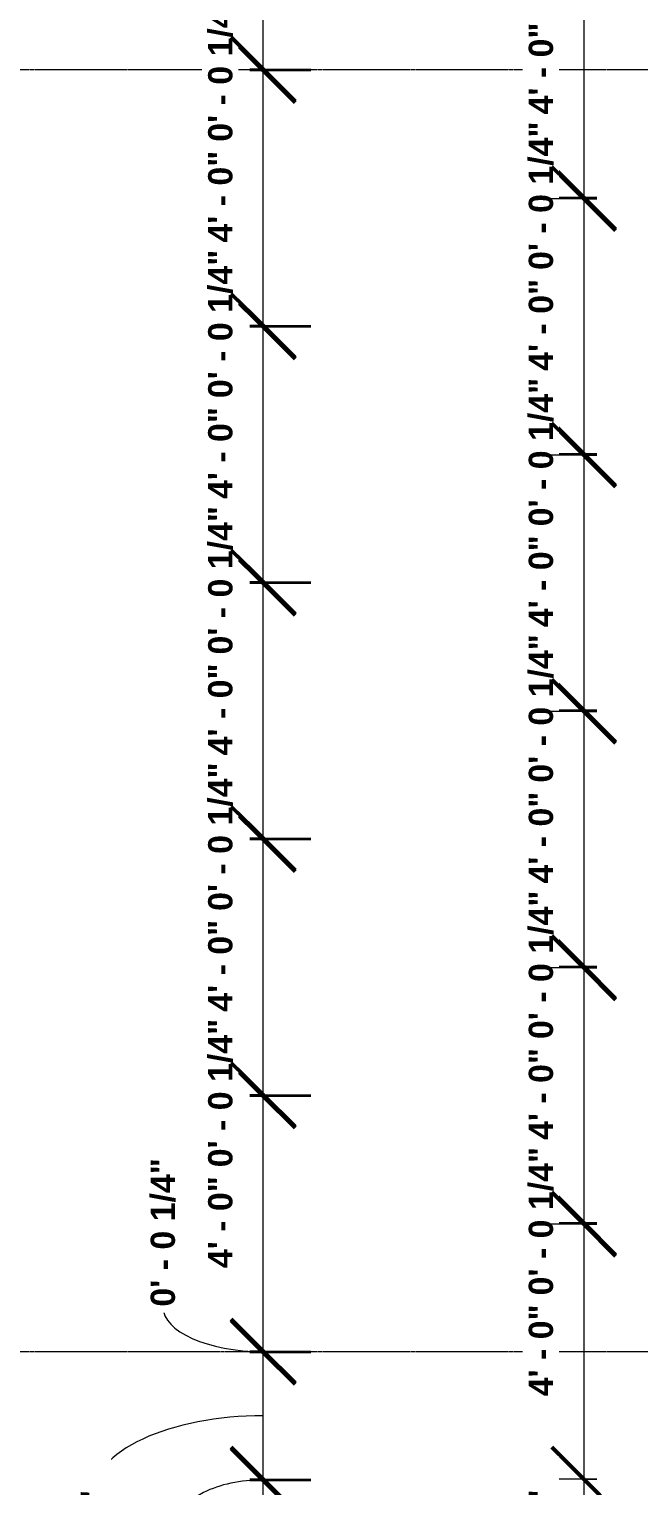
# Model space of a CAD drawing. Header units: inches. Extents: x 21568 to 24810, y -23559 to -20467.
# Drawn here: x 21866.6 to 21981.3, y -22134.1 to -21859.9 of the extents above; entities that cross this region are included whole.
import ezdxf

# ---------------------------------------------------------------- set-up
doc = ezdxf.new("R2010")
doc.units = ezdxf.units.IN
doc.header["$MEASUREMENT"] = 0
doc.linetypes.add('Grid Line 1_2_', pattern=[0.875, 0.5, -0.125, 0.125, -0.125])
for name, color, linetype, lineweight in [('A-ANNO-DIMS', 211, 'Continuous', 9), ('A-ANNO-DIMS-96', 211, 'Continuous', 9), ('S-GRID', 1, 'Continuous', 9)]:
    doc.layers.add(name, color=color, linetype=linetype, lineweight=lineweight)
doc.styles.add('Arial_B_1', font='arialbd.ttf', dxfattribs={"height": 4.566403})
doc.dimstyles.new('OD_Dimension_2', dxfattribs={"dimscale": 12, "dimtxt": 4.5, "dimasz": 1, "dimexe": 0.75, "dimexo": 0.5, "dimgap": 0.375, "dimtad": 1, "dimdec": 4, "dimrnd": 0.0625, "dimzin": 1, "dimdsep": 46, "dimlunit": 4, "dimtxsty": 'Arial_B_1', "dimblk1": 'OBLIQUE', "dimblk2": 'OBLIQUE', "dimsah": 1, "dimcen": 0.09, "dimdle": 0.75, "dimazin": 0, "dimtfac": 1, "dimtdec": 4, "dimtix": 1, "dimtmove": 0, "dimatfit": 3, "dimfxl": 1, "dimtvp": 1, "dimtfill": 1, "dimfrac": 2, "dimtolj": 1, "dimtzin": 0, "dimlwd": 13, "dimlwe": 13, "dimarcsym": 2})
doc.dimstyles.new('OD_Dimension_2_3', dxfattribs={"dimscale": 12, "dimtxt": 4.5, "dimasz": 1, "dimexe": 0.75, "dimexo": 0.5, "dimgap": 0.375, "dimtad": 1, "dimdec": 4, "dimrnd": 0.0625, "dimzin": 1, "dimdsep": 46, "dimlunit": 4, "dimtxsty": 'Arial_B_1', "dimblk1": 'OBLIQUE', "dimblk2": 'OBLIQUE', "dimsah": 1, "dimcen": 0.09, "dimdle": 0.75, "dimazin": 0, "dimtfac": 1, "dimtdec": 4, "dimtix": 1, "dimtmove": 0, "dimatfit": 3, "dimfxl": 1, "dimtvp": 1, "dimtfill": 1, "dimfrac": 2, "dimtolj": 1, "dimtzin": 0, "dimlwd": 13, "dimlwe": 13, "dimarcsym": 2})
doc.dimstyles.new('OD_Dimension_2_4', dxfattribs={"dimscale": 12, "dimtxt": 4.5, "dimasz": 1, "dimexe": 0.75, "dimexo": 0.5, "dimgap": 0.375, "dimtad": 1, "dimdec": 4, "dimrnd": 0.0625, "dimzin": 1, "dimdsep": 46, "dimlunit": 4, "dimtxsty": 'Arial_B_1', "dimblk1": 'OBLIQUE', "dimblk2": 'OBLIQUE', "dimsah": 1, "dimcen": 0.09, "dimdle": 0.75, "dimazin": 0, "dimtfac": 1, "dimtdec": 4, "dimtix": 1, "dimtmove": 1, "dimatfit": 3, "dimfxl": 1, "dimtvp": 1, "dimtfill": 1, "dimfrac": 2, "dimtolj": 1, "dimtzin": 0, "dimlwd": 13, "dimlwe": 13, "dimarcsym": 2})

# ---------------------------------------------------------------- blocks, each defined once
blk = doc.blocks.new('DIMBLOCK192-Enlarged First Floor Plan _West_')
at = {"layer": 'A-ANNO-DIMS-96', "lineweight": 50}
for p, q in [((21970.98, -21843.55), (21964.98, -21837.55)), ((21970.98, -21843.55), (21976.98, -21849.55)), ((21970.98, -21891.55), (21964.98, -21885.55)), ((21970.98, -21891.55), (21976.98, -21897.55))]:
    blk.add_line(p, q, dxfattribs=at)
at = {"layer": 'A-ANNO-DIMS-96', "lineweight": 13}
for p, q in [((21973.46, -21843.55), (21961.98, -21843.55)), ((21970.98, -21843.55), (21970.98, -21891.55)), ((21970.98, -21843.55), (21973.46, -21843.55)), ((21973.46, -21891.55), (21961.98, -21891.55)), ((21970.98, -21891.55), (21973.46, -21891.55))]:
    blk.add_line(p, q, dxfattribs=at)
at = {"layer": 'A-ANNO-DIMS-96', "color": 0, "lineweight": 13, "insert": (21960.63, -21875.95), "char_height": 4.566, "width": 20.1429, "attachment_point": 1, "rotation": 90, "line_spacing_factor": 0.938532, "style": 'Arial_B_1', "bg_fill": 3, "box_fill_scale": 1.25, "bg_fill_color": 0, "bg_fill_transparency": 0}
blk.add_mtext('4\' - 0"', dxfattribs=at)
blk = doc.blocks.new('_Oblique')
at = {"color": 0, "linetype": 'ByBlock', "lineweight": -2}
blk.add_line((-0.5, -0.5), (0.5, 0.5), dxfattribs=at)
blk = doc.blocks.new('DIMBLOCK193-Enlarged First Floor Plan _West_')
at = {"layer": 'A-ANNO-DIMS-96', "lineweight": 50}
for p, q in [((21970.98, -21891.55), (21964.98, -21885.55)), ((21970.98, -21891.8), (21964.98, -21885.8)), ((21970.98, -21891.55), (21976.98, -21897.55)), ((21970.98, -21891.8), (21976.98, -21897.8))]:
    blk.add_line(p, q, dxfattribs=at)
at = {"layer": 'A-ANNO-DIMS-96', "lineweight": 13}
for p, q in [((21973.46, -21891.55), (21961.98, -21891.55)), ((21970.98, -21891.55), (21970.98, -21891.8)), ((21970.98, -21891.55), (21973.46, -21891.55)), ((21973.46, -21891.8), (21961.98, -21891.8)), ((21970.98, -21891.8), (21973.46, -21891.8))]:
    blk.add_line(p, q, dxfattribs=at)
at = {"layer": 'A-ANNO-DIMS-96', "color": 0, "lineweight": 13, "insert": (21960.63, -21905.21), "char_height": 4.5664, "width": 32.4857, "attachment_point": 1, "rotation": 90, "line_spacing_factor": 0.938532, "style": 'Arial_B_1', "bg_fill": 3, "box_fill_scale": 1.25, "bg_fill_color": 0, "bg_fill_transparency": 0}
blk.add_mtext('0\' - 0 1/4"', dxfattribs=at)
blk = doc.blocks.new('DIMBLOCK194-Enlarged First Floor Plan _West_')
at = {"layer": 'A-ANNO-DIMS-96', "lineweight": 50}
for p, q in [((21970.98, -21891.8), (21964.98, -21885.8)), ((21970.98, -21891.8), (21976.98, -21897.8)), ((21970.98, -21939.8), (21964.98, -21933.8)), ((21970.98, -21939.8), (21976.98, -21945.8))]:
    blk.add_line(p, q, dxfattribs=at)
at = {"layer": 'A-ANNO-DIMS-96', "lineweight": 13}
for p, q in [((21973.46, -21891.8), (21961.98, -21891.8)), ((21970.98, -21891.8), (21970.98, -21939.8)), ((21970.98, -21891.8), (21973.46, -21891.8)), ((21973.46, -21939.8), (21961.98, -21939.8)), ((21970.98, -21939.8), (21973.46, -21939.8))]:
    blk.add_line(p, q, dxfattribs=at)
at = {"layer": 'A-ANNO-DIMS-96', "color": 0, "lineweight": 13, "insert": (21960.63, -21924.2), "char_height": 4.566, "width": 20.1429, "attachment_point": 1, "rotation": 90, "line_spacing_factor": 0.938532, "style": 'Arial_B_1', "bg_fill": 3, "box_fill_scale": 1.25, "bg_fill_color": 0, "bg_fill_transparency": 0}
blk.add_mtext('4\' - 0"', dxfattribs=at)
blk = doc.blocks.new('DIMBLOCK195-Enlarged First Floor Plan _West_')
at = {"layer": 'A-ANNO-DIMS-96', "lineweight": 50}
for p, q in [((21970.98, -21939.8), (21964.98, -21933.8)), ((21970.98, -21940.05), (21964.98, -21934.05)), ((21970.98, -21939.8), (21976.98, -21945.8)), ((21970.98, -21940.05), (21976.98, -21946.05))]:
    blk.add_line(p, q, dxfattribs=at)
at = {"layer": 'A-ANNO-DIMS-96', "lineweight": 13}
for p, q in [((21973.46, -21939.8), (21961.98, -21939.8)), ((21973.46, -21940.05), (21961.98, -21940.05)), ((21970.98, -21939.8), (21970.98, -21940.05)), ((21970.98, -21939.8), (21973.46, -21939.8)), ((21970.98, -21940.05), (21973.46, -21940.05))]:
    blk.add_line(p, q, dxfattribs=at)
at = {"layer": 'A-ANNO-DIMS-96', "color": 0, "lineweight": 13, "insert": (21960.63, -21953.46), "char_height": 4.5664, "width": 32.4857, "attachment_point": 1, "rotation": 90, "line_spacing_factor": 0.938532, "style": 'Arial_B_1', "bg_fill": 3, "box_fill_scale": 1.25, "bg_fill_color": 0, "bg_fill_transparency": 0}
blk.add_mtext('0\' - 0 1/4"', dxfattribs=at)
blk = doc.blocks.new('DIMBLOCK196-Enlarged First Floor Plan _West_')
at = {"layer": 'A-ANNO-DIMS-96', "lineweight": 50}
for p, q in [((21970.98, -21940.05), (21964.98, -21934.05)), ((21970.98, -21940.05), (21976.98, -21946.05)), ((21970.98, -21988.05), (21964.98, -21982.05)), ((21970.98, -21988.05), (21976.98, -21994.05))]:
    blk.add_line(p, q, dxfattribs=at)
at = {"layer": 'A-ANNO-DIMS-96', "lineweight": 13}
for p, q in [((21973.46, -21940.05), (21961.98, -21940.05)), ((21970.98, -21940.05), (21970.98, -21988.05)), ((21970.98, -21940.05), (21973.46, -21940.05)), ((21973.46, -21988.05), (21961.98, -21988.05)), ((21970.98, -21988.05), (21973.46, -21988.05))]:
    blk.add_line(p, q, dxfattribs=at)
at = {"layer": 'A-ANNO-DIMS-96', "color": 0, "lineweight": 13, "insert": (21960.63, -21972.45), "char_height": 4.566, "width": 20.1429, "attachment_point": 1, "rotation": 90, "line_spacing_factor": 0.938532, "style": 'Arial_B_1', "bg_fill": 3, "box_fill_scale": 1.25, "bg_fill_color": 0, "bg_fill_transparency": 0}
blk.add_mtext('4\' - 0"', dxfattribs=at)
blk = doc.blocks.new('DIMBLOCK197-Enlarged First Floor Plan _West_')
at = {"layer": 'A-ANNO-DIMS-96', "lineweight": 50}
for p, q in [((21970.98, -21988.05), (21964.98, -21982.05)), ((21970.98, -21988.3), (21964.98, -21982.3)), ((21970.98, -21988.05), (21976.98, -21994.05)), ((21970.98, -21988.3), (21976.98, -21994.3))]:
    blk.add_line(p, q, dxfattribs=at)
at = {"layer": 'A-ANNO-DIMS-96', "lineweight": 13}
for p, q in [((21973.46, -21988.05), (21961.98, -21988.05)), ((21973.46, -21988.3), (21961.98, -21988.3)), ((21970.98, -21988.05), (21970.98, -21988.3)), ((21970.98, -21988.05), (21973.46, -21988.05)), ((21970.98, -21988.3), (21973.46, -21988.3))]:
    blk.add_line(p, q, dxfattribs=at)
at = {"layer": 'A-ANNO-DIMS-96', "color": 0, "lineweight": 13, "insert": (21960.63, -22001.71), "char_height": 4.5664, "width": 32.4857, "attachment_point": 1, "rotation": 90, "line_spacing_factor": 0.938532, "style": 'Arial_B_1', "bg_fill": 3, "box_fill_scale": 1.25, "bg_fill_color": 0, "bg_fill_transparency": 0}
blk.add_mtext('0\' - 0 1/4"', dxfattribs=at)
blk = doc.blocks.new('DIMBLOCK198-Enlarged First Floor Plan _West_')
at = {"layer": 'A-ANNO-DIMS-96', "lineweight": 50}
for p, q in [((21970.98, -21988.3), (21964.98, -21982.3)), ((21970.98, -21988.3), (21976.98, -21994.3)), ((21970.98, -22036.3), (21964.98, -22030.3)), ((21970.98, -22036.3), (21976.98, -22042.3))]:
    blk.add_line(p, q, dxfattribs=at)
at = {"layer": 'A-ANNO-DIMS-96', "lineweight": 13}
for p, q in [((21973.46, -21988.3), (21961.98, -21988.3)), ((21970.98, -21988.3), (21970.98, -22036.3)), ((21970.98, -21988.3), (21973.46, -21988.3)), ((21973.46, -22036.3), (21961.98, -22036.3)), ((21970.98, -22036.3), (21973.46, -22036.3))]:
    blk.add_line(p, q, dxfattribs=at)
at = {"layer": 'A-ANNO-DIMS-96', "color": 0, "lineweight": 13, "insert": (21960.63, -22020.7), "char_height": 4.566, "width": 20.1429, "attachment_point": 1, "rotation": 90, "line_spacing_factor": 0.938532, "style": 'Arial_B_1', "bg_fill": 3, "box_fill_scale": 1.25, "bg_fill_color": 0, "bg_fill_transparency": 0}
blk.add_mtext('4\' - 0"', dxfattribs=at)
blk = doc.blocks.new('DIMBLOCK199-Enlarged First Floor Plan _West_')
at = {"layer": 'A-ANNO-DIMS-96', "lineweight": 50}
for p, q in [((21970.98, -22036.3), (21964.98, -22030.3)), ((21970.98, -22036.55), (21964.98, -22030.55)), ((21970.98, -22036.3), (21976.98, -22042.3)), ((21970.98, -22036.55), (21976.98, -22042.55))]:
    blk.add_line(p, q, dxfattribs=at)
at = {"layer": 'A-ANNO-DIMS-96', "lineweight": 13}
for p, q in [((21973.46, -22036.3), (21961.98, -22036.3)), ((21973.46, -22036.55), (21961.98, -22036.55)), ((21970.98, -22036.3), (21970.98, -22036.55)), ((21970.98, -22036.3), (21973.46, -22036.3)), ((21970.98, -22036.55), (21973.46, -22036.55))]:
    blk.add_line(p, q, dxfattribs=at)
at = {"layer": 'A-ANNO-DIMS-96', "color": 0, "lineweight": 13, "insert": (21960.63, -22049.96), "char_height": 4.5664, "width": 32.4857, "attachment_point": 1, "rotation": 90, "line_spacing_factor": 0.938532, "style": 'Arial_B_1', "bg_fill": 3, "box_fill_scale": 1.25, "bg_fill_color": 0, "bg_fill_transparency": 0}
blk.add_mtext('0\' - 0 1/4"', dxfattribs=at)
blk = doc.blocks.new('DIMBLOCK200-Enlarged First Floor Plan _West_')
at = {"layer": 'A-ANNO-DIMS-96', "lineweight": 50}
for p, q in [((21970.98, -22036.55), (21964.98, -22030.55)), ((21970.98, -22036.55), (21976.98, -22042.55)), ((21970.98, -22084.55), (21964.98, -22078.55)), ((21970.98, -22084.55), (21976.98, -22090.55))]:
    blk.add_line(p, q, dxfattribs=at)
at = {"layer": 'A-ANNO-DIMS-96', "lineweight": 13}
for p, q in [((21973.46, -22036.55), (21961.98, -22036.55)), ((21970.98, -22036.55), (21970.98, -22084.55)), ((21970.98, -22036.55), (21973.46, -22036.55)), ((21973.46, -22084.55), (21961.98, -22084.55)), ((21970.98, -22084.55), (21973.46, -22084.55))]:
    blk.add_line(p, q, dxfattribs=at)
at = {"layer": 'A-ANNO-DIMS-96', "color": 0, "lineweight": 13, "insert": (21960.63, -22068.95), "char_height": 4.566, "width": 20.1429, "attachment_point": 1, "rotation": 90, "line_spacing_factor": 0.938532, "style": 'Arial_B_1', "bg_fill": 3, "box_fill_scale": 1.25, "bg_fill_color": 0, "bg_fill_transparency": 0}
blk.add_mtext('4\' - 0"', dxfattribs=at)
blk = doc.blocks.new('DIMBLOCK201-Enlarged First Floor Plan _West_')
at = {"layer": 'A-ANNO-DIMS-96', "lineweight": 50}
for p, q in [((21970.98, -22084.55), (21964.98, -22078.55)), ((21970.98, -22084.8), (21964.98, -22078.8)), ((21970.98, -22084.55), (21976.98, -22090.55)), ((21970.98, -22084.8), (21976.98, -22090.8))]:
    blk.add_line(p, q, dxfattribs=at)
at = {"layer": 'A-ANNO-DIMS-96', "lineweight": 13}
for p, q in [((21973.46, -22084.55), (21961.98, -22084.55)), ((21973.46, -22084.8), (21961.98, -22084.8)), ((21970.98, -22084.55), (21970.98, -22084.8)), ((21970.98, -22084.55), (21973.46, -22084.55)), ((21970.98, -22084.8), (21973.46, -22084.8))]:
    blk.add_line(p, q, dxfattribs=at)
at = {"layer": 'A-ANNO-DIMS-96', "color": 0, "lineweight": 13, "insert": (21960.63, -22098.21), "char_height": 4.5664, "width": 32.4857, "attachment_point": 1, "rotation": 90, "line_spacing_factor": 0.938532, "style": 'Arial_B_1', "bg_fill": 3, "box_fill_scale": 1.25, "bg_fill_color": 0, "bg_fill_transparency": 0}
blk.add_mtext('0\' - 0 1/4"', dxfattribs=at)
blk = doc.blocks.new('DIMBLOCK202-Enlarged First Floor Plan _West_')
at = {"layer": 'A-ANNO-DIMS-96', "lineweight": 50}
for p, q in [((21970.98, -22084.8), (21964.98, -22078.8)), ((21970.98, -22084.8), (21976.98, -22090.8)), ((21970.98, -22132.8), (21964.98, -22126.8)), ((21970.98, -22132.8), (21976.98, -22138.8))]:
    blk.add_line(p, q, dxfattribs=at)
at = {"layer": 'A-ANNO-DIMS-96', "lineweight": 13}
for p, q in [((21973.46, -22084.8), (21961.98, -22084.8)), ((21970.98, -22084.8), (21970.98, -22132.8)), ((21970.98, -22084.8), (21973.46, -22084.8)), ((21973.46, -22132.8), (21961.98, -22132.8)), ((21970.98, -22132.8), (21973.46, -22132.8))]:
    blk.add_line(p, q, dxfattribs=at)
at = {"layer": 'A-ANNO-DIMS-96', "color": 0, "lineweight": 13, "insert": (21960.63, -22117.2), "char_height": 4.566, "width": 20.1429, "attachment_point": 1, "rotation": 90, "line_spacing_factor": 0.938532, "style": 'Arial_B_1', "bg_fill": 3, "box_fill_scale": 1.25, "bg_fill_color": 0, "bg_fill_transparency": 0}
blk.add_mtext('4\' - 0"', dxfattribs=at)
blk = doc.blocks.new('DIMBLOCK203-Enlarged First Floor Plan _West_')
at = {"layer": 'A-ANNO-DIMS-96', "lineweight": 50}
for p, q in [((21970.98, -22132.8), (21964.98, -22126.8)), ((21970.98, -22132.8), (21976.98, -22138.8)), ((21970.98, -22169.12), (21964.98, -22163.12)), ((21970.98, -22169.12), (21976.98, -22175.12))]:
    blk.add_line(p, q, dxfattribs=at)
at = {"layer": 'A-ANNO-DIMS-96', "lineweight": 13}
for p, q in [((21973.46, -22132.8), (21961.98, -22132.8)), ((21970.98, -22132.8), (21970.98, -22169.12)), ((21970.98, -22132.8), (21973.46, -22132.8)), ((22052.52, -22169.12), (21961.98, -22169.12)), ((21970.98, -22169.12), (22052.52, -22169.12))]:
    blk.add_line(p, q, dxfattribs=at)
at = {"layer": 'A-ANNO-DIMS-96', "color": 0, "lineweight": 13, "insert": (21960.63, -22166.21), "char_height": 4.5664, "width": 36.6, "attachment_point": 1, "rotation": 90, "line_spacing_factor": 0.938532, "style": 'Arial_B_1', "bg_fill": 3, "box_fill_scale": 1.25, "bg_fill_color": 0, "bg_fill_transparency": 0}
blk.add_mtext('3\' - 0 5/16"', dxfattribs=at)
blk = doc.blocks.new('DIMBLOCK318-Enlarged First Floor Plan _West_')
at = {"layer": 'A-ANNO-DIMS-96', "lineweight": 50}
for p, q in [((21910.66, -22133.05), (21904.66, -22127.05)), ((21910.66, -22133.05), (21916.66, -22139.05)), ((21910.66, -22342.49), (21904.66, -22336.49)), ((21910.66, -22342.49), (21916.66, -22348.49))]:
    blk.add_line(p, q, dxfattribs=at)
at = {"layer": 'A-ANNO-DIMS-96', "lineweight": 13}
for p, q in [((21908.17, -22133.05), (21919.66, -22133.05)), ((21910.66, -22133.05), (21908.17, -22133.05)), ((21910.66, -22342.49), (21910.66, -22133.05)), ((21908.17, -22342.49), (21919.66, -22342.49)), ((21910.66, -22342.49), (21908.17, -22342.49))]:
    blk.add_line(p, q, dxfattribs=at)
at = {"layer": 'A-ANNO-DIMS-96', "color": 0, "lineweight": 13, "insert": (21900.31, -22254.74), "char_height": 4.5664, "width": 40.7143, "attachment_point": 1, "rotation": 90, "line_spacing_factor": 0.938532, "style": 'Arial_B_1', "bg_fill": 3, "box_fill_scale": 1.25, "bg_fill_color": 0, "bg_fill_transparency": 0}
blk.add_mtext('17\' - 5 7/16"', dxfattribs=at)
blk = doc.blocks.new('DIMBLOCK319-Enlarged First Floor Plan _West_')
at = {"layer": 'A-ANNO-DIMS-96', "lineweight": 50}
for p, q in [((21910.66, -22132.8), (21904.66, -22126.8)), ((21910.66, -22133.05), (21904.66, -22127.05)), ((21910.66, -22132.8), (21916.66, -22138.8)), ((21910.66, -22133.05), (21916.66, -22139.05))]:
    blk.add_line(p, q, dxfattribs=at)
at = {"layer": 'A-ANNO-DIMS-96', "lineweight": 13}
for p, q in [((21908.17, -22132.8), (21919.66, -22132.8)), ((21910.66, -22132.8), (21908.17, -22132.8)), ((21910.66, -22133.05), (21910.66, -22132.8)), ((21908.17, -22133.05), (21919.66, -22133.05)), ((21910.66, -22133.05), (21908.17, -22133.05))]:
    blk.add_line(p, q, dxfattribs=at)
blk.add_ellipse((21910.66, -22141.06), major_axis=(15.85, 0), ratio=0.513237, start_param=1.570796, end_param=3.141593, dxfattribs=at)
at = {"layer": 'A-ANNO-DIMS-96', "color": 0, "lineweight": 13, "insert": (21892.53, -22168.13), "char_height": 4.5664, "width": 32.4857, "attachment_point": 1, "rotation": 90, "line_spacing_factor": 0.938532, "style": 'Arial_B_1', "bg_fill": 3, "box_fill_scale": 1.25, "bg_fill_color": 0, "bg_fill_transparency": 0}
blk.add_mtext('0\' - 0 1/4"', dxfattribs=at)
blk = doc.blocks.new('DIMBLOCK320-Enlarged First Floor Plan _West_')
at = {"layer": 'A-ANNO-DIMS-96', "lineweight": 50}
for p, q in [((21910.66, -22108.93), (21904.66, -22102.93)), ((21910.66, -22108.93), (21916.66, -22114.93)), ((21910.66, -22132.8), (21904.66, -22126.8)), ((21910.66, -22132.8), (21916.66, -22138.8))]:
    blk.add_line(p, q, dxfattribs=at)
at = {"layer": 'A-ANNO-DIMS-96', "lineweight": 13}
for p, q in [((21908.17, -22108.93), (21919.66, -22108.93)), ((21910.66, -22108.93), (21908.17, -22108.93)), ((21910.66, -22132.8), (21910.66, -22108.93)), ((21908.17, -22132.8), (21919.66, -22132.8)), ((21910.66, -22132.8), (21908.17, -22132.8))]:
    blk.add_line(p, q, dxfattribs=at)
blk.add_ellipse((21910.66, -22135.8), major_axis=(32.05, 0), ratio=0.466193, start_param=1.570796, end_param=3.141593, dxfattribs=at)
at = {"layer": 'A-ANNO-DIMS-96', "color": 0, "lineweight": 13, "insert": (21876.33, -22166.3), "char_height": 4.5664, "width": 36.6, "attachment_point": 1, "rotation": 90, "line_spacing_factor": 0.938532, "style": 'Arial_B_1', "bg_fill": 3, "box_fill_scale": 1.25, "bg_fill_color": 0, "bg_fill_transparency": 0}
blk.add_mtext('1\' - 11 7/8"', dxfattribs=at)
blk = doc.blocks.new('DIMBLOCK321-Enlarged First Floor Plan _West_')
at = {"layer": 'A-ANNO-DIMS-96', "lineweight": 50}
for p, q in [((21910.66, -22108.68), (21904.66, -22102.68)), ((21910.66, -22108.93), (21904.66, -22102.93)), ((21910.66, -22108.68), (21916.66, -22114.68)), ((21910.66, -22108.93), (21916.66, -22114.93))]:
    blk.add_line(p, q, dxfattribs=at)
at = {"layer": 'A-ANNO-DIMS-96', "lineweight": 13}
for p, q in [((21908.17, -22108.68), (21919.66, -22108.68)), ((21910.66, -22108.68), (21908.17, -22108.68)), ((21908.17, -22108.93), (21919.66, -22108.93)), ((21910.66, -22108.93), (21908.17, -22108.93)), ((21910.66, -22108.93), (21910.66, -22108.68))]:
    blk.add_line(p, q, dxfattribs=at)
blk.add_ellipse((21910.66, -22100.32), major_axis=(18.87, 0), ratio=0.449265, start_param=3.141593, end_param=4.712389, dxfattribs=at)
at = {"layer": 'A-ANNO-DIMS-96', "color": 0, "lineweight": 13, "insert": (21889.5, -22100.32), "char_height": 4.5664, "width": 32.4857, "attachment_point": 1, "rotation": 90, "line_spacing_factor": 0.938532, "style": 'Arial_B_1', "bg_fill": 3, "box_fill_scale": 1.25, "bg_fill_color": 0, "bg_fill_transparency": 0}
blk.add_mtext('0\' - 0 1/4"', dxfattribs=at)
blk = doc.blocks.new('DIMBLOCK322-Enlarged First Floor Plan _West_')
at = {"layer": 'A-ANNO-DIMS-96', "lineweight": 50}
for p, q in [((21910.66, -22060.68), (21904.66, -22054.68)), ((21910.66, -22060.68), (21916.66, -22066.68)), ((21910.66, -22108.68), (21904.66, -22102.68)), ((21910.66, -22108.68), (21916.66, -22114.68))]:
    blk.add_line(p, q, dxfattribs=at)
at = {"layer": 'A-ANNO-DIMS-96', "lineweight": 13}
for p, q in [((21908.17, -22060.68), (21919.66, -22060.68)), ((21910.66, -22060.68), (21908.17, -22060.68)), ((21910.66, -22108.68), (21910.66, -22060.68)), ((21908.17, -22108.68), (21919.66, -22108.68)), ((21910.66, -22108.68), (21908.17, -22108.68))]:
    blk.add_line(p, q, dxfattribs=at)
at = {"layer": 'A-ANNO-DIMS-96', "color": 0, "lineweight": 13, "insert": (21900.31, -22093.07), "char_height": 4.566, "width": 20.1429, "attachment_point": 1, "rotation": 90, "line_spacing_factor": 0.938532, "style": 'Arial_B_1', "bg_fill": 3, "box_fill_scale": 1.25, "bg_fill_color": 0, "bg_fill_transparency": 0}
blk.add_mtext('4\' - 0"', dxfattribs=at)
blk = doc.blocks.new('DIMBLOCK323-Enlarged First Floor Plan _West_')
at = {"layer": 'A-ANNO-DIMS-96', "lineweight": 50}
for p, q in [((21910.66, -22060.43), (21904.66, -22054.43)), ((21910.66, -22060.68), (21904.66, -22054.68)), ((21910.66, -22060.43), (21916.66, -22066.43)), ((21910.66, -22060.68), (21916.66, -22066.68))]:
    blk.add_line(p, q, dxfattribs=at)
at = {"layer": 'A-ANNO-DIMS-96', "lineweight": 13}
for p, q in [((21908.17, -22060.43), (21919.66, -22060.43)), ((21910.66, -22060.43), (21908.17, -22060.43)), ((21908.17, -22060.68), (21919.66, -22060.68)), ((21910.66, -22060.68), (21908.17, -22060.68)), ((21910.66, -22060.68), (21910.66, -22060.43))]:
    blk.add_line(p, q, dxfattribs=at)
at = {"layer": 'A-ANNO-DIMS-96', "color": 0, "lineweight": 13, "insert": (21900.31, -22074.09), "char_height": 4.5664, "width": 32.4857, "attachment_point": 1, "rotation": 90, "line_spacing_factor": 0.938532, "style": 'Arial_B_1', "bg_fill": 3, "box_fill_scale": 1.25, "bg_fill_color": 0, "bg_fill_transparency": 0}
blk.add_mtext('0\' - 0 1/4"', dxfattribs=at)
blk = doc.blocks.new('DIMBLOCK324-Enlarged First Floor Plan _West_')
at = {"layer": 'A-ANNO-DIMS-96', "lineweight": 50}
for p, q in [((21910.66, -22012.43), (21904.66, -22006.43)), ((21910.66, -22012.43), (21916.66, -22018.43)), ((21910.66, -22060.43), (21904.66, -22054.43)), ((21910.66, -22060.43), (21916.66, -22066.43))]:
    blk.add_line(p, q, dxfattribs=at)
at = {"layer": 'A-ANNO-DIMS-96', "lineweight": 13}
for p, q in [((21908.17, -22012.43), (21919.66, -22012.43)), ((21910.66, -22012.43), (21908.17, -22012.43)), ((21910.66, -22060.43), (21910.66, -22012.43)), ((21908.17, -22060.43), (21919.66, -22060.43)), ((21910.66, -22060.43), (21908.17, -22060.43))]:
    blk.add_line(p, q, dxfattribs=at)
at = {"layer": 'A-ANNO-DIMS-96', "color": 0, "lineweight": 13, "insert": (21900.31, -22044.82), "char_height": 4.566, "width": 20.1429, "attachment_point": 1, "rotation": 90, "line_spacing_factor": 0.938532, "style": 'Arial_B_1', "bg_fill": 3, "box_fill_scale": 1.25, "bg_fill_color": 0, "bg_fill_transparency": 0}
blk.add_mtext('4\' - 0"', dxfattribs=at)
blk = doc.blocks.new('DIMBLOCK325-Enlarged First Floor Plan _West_')
at = {"layer": 'A-ANNO-DIMS-96', "lineweight": 50}
for p, q in [((21910.66, -22012.18), (21904.66, -22006.18)), ((21910.66, -22012.43), (21904.66, -22006.43)), ((21910.66, -22012.18), (21916.66, -22018.18)), ((21910.66, -22012.43), (21916.66, -22018.43))]:
    blk.add_line(p, q, dxfattribs=at)
at = {"layer": 'A-ANNO-DIMS-96', "lineweight": 13}
for p, q in [((21908.17, -22012.18), (21919.66, -22012.18)), ((21910.66, -22012.18), (21908.17, -22012.18)), ((21910.66, -22012.43), (21910.66, -22012.18)), ((21908.17, -22012.43), (21919.66, -22012.43)), ((21910.66, -22012.43), (21908.17, -22012.43))]:
    blk.add_line(p, q, dxfattribs=at)
at = {"layer": 'A-ANNO-DIMS-96', "color": 0, "lineweight": 13, "insert": (21900.31, -22025.84), "char_height": 4.5664, "width": 32.4857, "attachment_point": 1, "rotation": 90, "line_spacing_factor": 0.938532, "style": 'Arial_B_1', "bg_fill": 3, "box_fill_scale": 1.25, "bg_fill_color": 0, "bg_fill_transparency": 0}
blk.add_mtext('0\' - 0 1/4"', dxfattribs=at)
blk = doc.blocks.new('DIMBLOCK326-Enlarged First Floor Plan _West_')
at = {"layer": 'A-ANNO-DIMS-96', "lineweight": 50}
for p, q in [((21910.66, -21964.18), (21904.66, -21958.18)), ((21910.66, -21964.18), (21916.66, -21970.18)), ((21910.66, -22012.18), (21904.66, -22006.18)), ((21910.66, -22012.18), (21916.66, -22018.18))]:
    blk.add_line(p, q, dxfattribs=at)
at = {"layer": 'A-ANNO-DIMS-96', "lineweight": 13}
for p, q in [((21908.17, -21964.18), (21919.66, -21964.18)), ((21910.66, -21964.18), (21908.17, -21964.18)), ((21910.66, -22012.18), (21910.66, -21964.18)), ((21908.17, -22012.18), (21919.66, -22012.18)), ((21910.66, -22012.18), (21908.17, -22012.18))]:
    blk.add_line(p, q, dxfattribs=at)
at = {"layer": 'A-ANNO-DIMS-96', "color": 0, "lineweight": 13, "insert": (21900.31, -21996.57), "char_height": 4.566, "width": 20.1429, "attachment_point": 1, "rotation": 90, "line_spacing_factor": 0.938532, "style": 'Arial_B_1', "bg_fill": 3, "box_fill_scale": 1.25, "bg_fill_color": 0, "bg_fill_transparency": 0}
blk.add_mtext('4\' - 0"', dxfattribs=at)
blk = doc.blocks.new('DIMBLOCK327-Enlarged First Floor Plan _West_')
at = {"layer": 'A-ANNO-DIMS-96', "lineweight": 50}
for p, q in [((21910.66, -21963.93), (21904.66, -21957.93)), ((21910.66, -21964.18), (21904.66, -21958.18)), ((21910.66, -21963.93), (21916.66, -21969.93)), ((21910.66, -21964.18), (21916.66, -21970.18))]:
    blk.add_line(p, q, dxfattribs=at)
at = {"layer": 'A-ANNO-DIMS-96', "lineweight": 13}
for p, q in [((21908.17, -21963.93), (21919.66, -21963.93)), ((21910.66, -21963.93), (21908.17, -21963.93)), ((21908.17, -21964.18), (21919.66, -21964.18)), ((21910.66, -21964.18), (21908.17, -21964.18)), ((21910.66, -21964.18), (21910.66, -21963.93))]:
    blk.add_line(p, q, dxfattribs=at)
at = {"layer": 'A-ANNO-DIMS-96', "color": 0, "lineweight": 13, "insert": (21900.31, -21977.59), "char_height": 4.5664, "width": 32.4857, "attachment_point": 1, "rotation": 90, "line_spacing_factor": 0.938532, "style": 'Arial_B_1', "bg_fill": 3, "box_fill_scale": 1.25, "bg_fill_color": 0, "bg_fill_transparency": 0}
blk.add_mtext('0\' - 0 1/4"', dxfattribs=at)
blk = doc.blocks.new('DIMBLOCK328-Enlarged First Floor Plan _West_')
at = {"layer": 'A-ANNO-DIMS-96', "lineweight": 50}
for p, q in [((21910.66, -21915.93), (21904.66, -21909.93)), ((21910.66, -21915.93), (21916.66, -21921.93)), ((21910.66, -21963.93), (21904.66, -21957.93)), ((21910.66, -21963.93), (21916.66, -21969.93))]:
    blk.add_line(p, q, dxfattribs=at)
at = {"layer": 'A-ANNO-DIMS-96', "lineweight": 13}
for p, q in [((21908.17, -21915.93), (21919.66, -21915.93)), ((21910.66, -21915.93), (21908.17, -21915.93)), ((21910.66, -21963.93), (21910.66, -21915.93)), ((21908.17, -21963.93), (21919.66, -21963.93)), ((21910.66, -21963.93), (21908.17, -21963.93))]:
    blk.add_line(p, q, dxfattribs=at)
at = {"layer": 'A-ANNO-DIMS-96', "color": 0, "lineweight": 13, "insert": (21900.31, -21948.32), "char_height": 4.566, "width": 20.1429, "attachment_point": 1, "rotation": 90, "line_spacing_factor": 0.938532, "style": 'Arial_B_1', "bg_fill": 3, "box_fill_scale": 1.25, "bg_fill_color": 0, "bg_fill_transparency": 0}
blk.add_mtext('4\' - 0"', dxfattribs=at)
blk = doc.blocks.new('DIMBLOCK329-Enlarged First Floor Plan _West_')
at = {"layer": 'A-ANNO-DIMS-96', "lineweight": 50}
for p, q in [((21910.66, -21915.68), (21904.66, -21909.68)), ((21910.66, -21915.93), (21904.66, -21909.93)), ((21910.66, -21915.68), (21916.66, -21921.68)), ((21910.66, -21915.93), (21916.66, -21921.93))]:
    blk.add_line(p, q, dxfattribs=at)
at = {"layer": 'A-ANNO-DIMS-96', "lineweight": 13}
for p, q in [((21908.17, -21915.68), (21919.66, -21915.68)), ((21910.66, -21915.68), (21908.17, -21915.68)), ((21908.17, -21915.93), (21919.66, -21915.93)), ((21910.66, -21915.93), (21908.17, -21915.93)), ((21910.66, -21915.93), (21910.66, -21915.68))]:
    blk.add_line(p, q, dxfattribs=at)
at = {"layer": 'A-ANNO-DIMS-96', "color": 0, "lineweight": 13, "insert": (21900.31, -21929.34), "char_height": 4.5664, "width": 32.4857, "attachment_point": 1, "rotation": 90, "line_spacing_factor": 0.938532, "style": 'Arial_B_1', "bg_fill": 3, "box_fill_scale": 1.25, "bg_fill_color": 0, "bg_fill_transparency": 0}
blk.add_mtext('0\' - 0 1/4"', dxfattribs=at)
blk = doc.blocks.new('DIMBLOCK330-Enlarged First Floor Plan _West_')
at = {"layer": 'A-ANNO-DIMS-96', "lineweight": 50}
for p, q in [((21910.66, -21867.68), (21904.66, -21861.68)), ((21910.66, -21867.68), (21916.66, -21873.68)), ((21910.66, -21915.68), (21904.66, -21909.68)), ((21910.66, -21915.68), (21916.66, -21921.68))]:
    blk.add_line(p, q, dxfattribs=at)
at = {"layer": 'A-ANNO-DIMS-96', "lineweight": 13}
for p, q in [((21908.17, -21867.68), (21919.66, -21867.68)), ((21910.66, -21867.68), (21908.17, -21867.68)), ((21910.66, -21915.68), (21910.66, -21867.68)), ((21908.17, -21915.68), (21919.66, -21915.68)), ((21910.66, -21915.68), (21908.17, -21915.68))]:
    blk.add_line(p, q, dxfattribs=at)
at = {"layer": 'A-ANNO-DIMS-96', "color": 0, "lineweight": 13, "insert": (21900.31, -21900.07), "char_height": 4.566, "width": 20.1429, "attachment_point": 1, "rotation": 90, "line_spacing_factor": 0.938532, "style": 'Arial_B_1', "bg_fill": 3, "box_fill_scale": 1.25, "bg_fill_color": 0, "bg_fill_transparency": 0}
blk.add_mtext('4\' - 0"', dxfattribs=at)
blk = doc.blocks.new('DIMBLOCK331-Enlarged First Floor Plan _West_')
at = {"layer": 'A-ANNO-DIMS-96', "lineweight": 50}
for p, q in [((21910.66, -21867.43), (21904.66, -21861.43)), ((21910.66, -21867.68), (21904.66, -21861.68)), ((21910.66, -21867.43), (21916.66, -21873.43)), ((21910.66, -21867.68), (21916.66, -21873.68))]:
    blk.add_line(p, q, dxfattribs=at)
at = {"layer": 'A-ANNO-DIMS-96', "lineweight": 13}
for p, q in [((21908.17, -21867.43), (21919.66, -21867.43)), ((21910.66, -21867.43), (21908.17, -21867.43)), ((21908.17, -21867.68), (21919.66, -21867.68)), ((21910.66, -21867.68), (21908.17, -21867.68)), ((21910.66, -21867.68), (21910.66, -21867.43))]:
    blk.add_line(p, q, dxfattribs=at)
at = {"layer": 'A-ANNO-DIMS-96', "color": 0, "lineweight": 13, "insert": (21900.31, -21881.09), "char_height": 4.5664, "width": 32.4857, "attachment_point": 1, "rotation": 90, "line_spacing_factor": 0.938532, "style": 'Arial_B_1', "bg_fill": 3, "box_fill_scale": 1.25, "bg_fill_color": 0, "bg_fill_transparency": 0}
blk.add_mtext('0\' - 0 1/4"', dxfattribs=at)
blk = doc.blocks.new('DIMBLOCK332-Enlarged First Floor Plan _West_')
at = {"layer": 'A-ANNO-DIMS-96', "lineweight": 50}
for p, q in [((21910.66, -21819.43), (21904.66, -21813.43)), ((21910.66, -21819.43), (21916.66, -21825.43)), ((21910.66, -21867.43), (21904.66, -21861.43)), ((21910.66, -21867.43), (21916.66, -21873.43))]:
    blk.add_line(p, q, dxfattribs=at)
at = {"layer": 'A-ANNO-DIMS-96', "lineweight": 13}
for p, q in [((21908.17, -21819.43), (21919.66, -21819.43)), ((21910.66, -21819.43), (21908.17, -21819.43)), ((21910.66, -21867.43), (21910.66, -21819.43)), ((21908.17, -21867.43), (21919.66, -21867.43)), ((21910.66, -21867.43), (21908.17, -21867.43))]:
    blk.add_line(p, q, dxfattribs=at)
at = {"layer": 'A-ANNO-DIMS-96', "color": 0, "lineweight": 13, "insert": (21900.31, -21851.82), "char_height": 4.566, "width": 20.1429, "attachment_point": 1, "rotation": 90, "line_spacing_factor": 0.938532, "style": 'Arial_B_1', "bg_fill": 3, "box_fill_scale": 1.25, "bg_fill_color": 0, "bg_fill_transparency": 0}
blk.add_mtext('4\' - 0"', dxfattribs=at)

msp = doc.modelspace()

# ---------------------------------------------------------------- linework, layer by layer
at = {"layer": 'S-GRID', "linetype": 'Grid Line 1_2_'}
for p, q in [((24479.10753, -21867.55281), (21657.56096, -21867.55281)), ((24742.78907, -21867.55281), (21790.20666, -21867.55281)), ((24479.10753, -22108.80281), (21657.56096, -22108.80281)), ((24742.78907, -22108.80281), (21790.20666, -22108.80281))]:
    msp.add_line(p, q, dxfattribs=at)

# ---------------------------------------------------------------- dimensions: what is measured, and where the dimension line sits
at = {"layer": 'A-ANNO-DIMS', "lineweight": 13}
dim = msp.add_linear_dim(base=(21910.65815, -22133.05281), p1=(21902.17287, -22342.49031), p2=(21902.17287, -22133.05281), angle=90, dimstyle='OD_Dimension_2_3', override={"dimpost": '<>', "dimfxl": 209.4375}, dxfattribs=at)
dim.commit()
dim.dimension.update_dxf_attribs({"geometry": 'DIMBLOCK318-Enlarged First Floor Plan _West_', "text_midpoint": (21903.79708, -22237.77156)})

# ---------------------------------------------------------------- next in the draw order: dimensions: what is measured, and where the dimension line sits
dim = msp.add_linear_dim(base=(21970.97768, -21891.55281), p1=(21979.46296, -21843.55281), p2=(21979.46296, -21891.55281), angle=90, dimstyle='OD_Dimension_2_3', override={"dimpost": '<>', "dimfxl": 48}, dxfattribs=at)
dim.commit()
dim.dimension.update_dxf_attribs({"geometry": 'DIMBLOCK192-Enlarged First Floor Plan _West_', "text_midpoint": (21964.14619, -21867.55281)})
dim = msp.add_linear_dim(base=(21910.65815, -22132.80281), p1=(21902.17287, -22133.05281), p2=(21902.17287, -22132.80281), angle=90, dimstyle='OD_Dimension_2_4', override={"dimpost": '<>', "dimfxl": 0.25}, dxfattribs=at)
dim.commit()
dim.dimension.update_dxf_attribs({"geometry": 'DIMBLOCK319-Enlarged First Floor Plan _West_', "text_midpoint": (21895.57437, -22151.88983), "dimtype": 160, "text_rotation": 90})

# ---------------------------------------------------------------- next in the draw order: dimensions: what is measured, and where the dimension line sits
dim = msp.add_linear_dim(base=(21970.97768, -21891.80281), p1=(21979.46296, -21891.55281), p2=(21979.46296, -21891.80281), angle=90, dimstyle='OD_Dimension_2_3', override={"dimpost": '<>', "dimfxl": 0.25}, dxfattribs=at)
dim.commit()
dim.dimension.update_dxf_attribs({"geometry": 'DIMBLOCK193-Enlarged First Floor Plan _West_', "text_midpoint": (21964.1166, -21891.67781)})
dim = msp.add_linear_dim(base=(21910.65815, -22108.92781), p1=(21902.17287, -22132.80281), p2=(21902.17287, -22108.92781), angle=90, dimstyle='OD_Dimension_2_4', override={"dimpost": '<>', "dimfxl": 23.875}, dxfattribs=at)
dim.commit()
dim.dimension.update_dxf_attribs({"geometry": 'DIMBLOCK320-Enlarged First Floor Plan _West_', "text_midpoint": (21879.3758, -22148.0049), "dimtype": 160, "text_rotation": 90})

# ---------------------------------------------------------------- next in the draw order: dimensions: what is measured, and where the dimension line sits
dim = msp.add_linear_dim(base=(21970.97768, -21939.80281), p1=(21979.46296, -21891.80281), p2=(21979.46296, -21939.80281), angle=90, dimstyle='OD_Dimension_2_3', override={"dimpost": '<>', "dimfxl": 48}, dxfattribs=at)
dim.commit()
dim.dimension.update_dxf_attribs({"geometry": 'DIMBLOCK194-Enlarged First Floor Plan _West_', "text_midpoint": (21964.14619, -21915.80281)})
dim = msp.add_linear_dim(base=(21910.65815, -22108.67781), p1=(21902.17287, -22108.92781), p2=(21902.17287, -22108.67781), angle=90, dimstyle='OD_Dimension_2_4', override={"dimpost": '<>', "dimfxl": 0.25}, dxfattribs=at)
dim.commit()
dim.dimension.update_dxf_attribs({"geometry": 'DIMBLOCK321-Enlarged First Floor Plan _West_', "text_midpoint": (21892.54834, -22084.0808), "dimtype": 160, "text_rotation": 90})

# ---------------------------------------------------------------- next in the draw order: dimensions: what is measured, and where the dimension line sits
for base, p1, p2, override, picture, middle in [((21970.97768, -21940.05281), (21979.46296, -21939.80281), (21979.46296, -21940.05281), {"dimpost": '<>', "dimfxl": 0.25}, 'DIMBLOCK195-Enlarged First Floor Plan _West_', (21964.1166, -21939.92781)), ((21910.65815, -22060.67781), (21902.17287, -22108.67781), (21902.17287, -22060.67781), {"dimpost": '<>', "dimfxl": 48}, 'DIMBLOCK322-Enlarged First Floor Plan _West_', (21903.82667, -22084.67781))]:
    dim = msp.add_linear_dim(base=base, p1=p1, p2=p2, angle=90, dimstyle='OD_Dimension_2_3', override=override, dxfattribs=at)
    dim.commit()
    dim.dimension.update_dxf_attribs({"geometry": picture, "text_midpoint": middle})

# ---------------------------------------------------------------- next in the draw order: dimensions: what is measured, and where the dimension line sits
for base, p1, p2, override, picture, middle in [((21970.97768, -21988.05281), (21979.46296, -21940.05281), (21979.46296, -21988.05281), {"dimpost": '<>', "dimfxl": 48}, 'DIMBLOCK196-Enlarged First Floor Plan _West_', (21964.14619, -21964.05281)), ((21910.65815, -22060.42781), (21902.17287, -22060.67781), (21902.17287, -22060.42781), {"dimpost": '<>', "dimfxl": 0.25}, 'DIMBLOCK323-Enlarged First Floor Plan _West_', (21903.79708, -22060.55281))]:
    dim = msp.add_linear_dim(base=base, p1=p1, p2=p2, angle=90, dimstyle='OD_Dimension_2_3', override=override, dxfattribs=at)
    dim.commit()
    dim.dimension.update_dxf_attribs({"geometry": picture, "text_midpoint": middle})

# ---------------------------------------------------------------- next in the draw order: dimensions: what is measured, and where the dimension line sits
for base, p1, p2, override, picture, middle in [((21970.97768, -21988.30281), (21979.46296, -21988.05281), (21979.46296, -21988.30281), {"dimpost": '<>', "dimfxl": 0.25}, 'DIMBLOCK197-Enlarged First Floor Plan _West_', (21964.1166, -21988.17781)), ((21910.65815, -22012.42781), (21902.17287, -22060.42781), (21902.17287, -22012.42781), {"dimpost": '<>', "dimfxl": 48}, 'DIMBLOCK324-Enlarged First Floor Plan _West_', (21903.82667, -22036.42781))]:
    dim = msp.add_linear_dim(base=base, p1=p1, p2=p2, angle=90, dimstyle='OD_Dimension_2_3', override=override, dxfattribs=at)
    dim.commit()
    dim.dimension.update_dxf_attribs({"geometry": picture, "text_midpoint": middle})

# ---------------------------------------------------------------- next in the draw order: dimensions: what is measured, and where the dimension line sits
for base, p1, p2, override, picture, middle in [((21970.97768, -22036.30281), (21979.46296, -21988.30281), (21979.46296, -22036.30281), {"dimpost": '<>', "dimfxl": 48}, 'DIMBLOCK198-Enlarged First Floor Plan _West_', (21964.14619, -22012.30281)), ((21910.65815, -22012.17781), (21902.17287, -22012.42781), (21902.17287, -22012.17781), {"dimpost": '<>', "dimfxl": 0.25}, 'DIMBLOCK325-Enlarged First Floor Plan _West_', (21903.79708, -22012.30281))]:
    dim = msp.add_linear_dim(base=base, p1=p1, p2=p2, angle=90, dimstyle='OD_Dimension_2_3', override=override, dxfattribs=at)
    dim.commit()
    dim.dimension.update_dxf_attribs({"geometry": picture, "text_midpoint": middle})

# ---------------------------------------------------------------- next in the draw order: dimensions: what is measured, and where the dimension line sits
for base, p1, p2, override, picture, middle in [((21910.65815, -21964.17781), (21902.17287, -22012.17781), (21902.17287, -21964.17781), {"dimpost": '<>', "dimfxl": 48}, 'DIMBLOCK326-Enlarged First Floor Plan _West_', (21903.82667, -21988.17781)), ((21970.97768, -22036.55281), (21979.46296, -22036.30281), (21979.46296, -22036.55281), {"dimpost": '<>', "dimfxl": 0.25}, 'DIMBLOCK199-Enlarged First Floor Plan _West_', (21964.1166, -22036.42781))]:
    dim = msp.add_linear_dim(base=base, p1=p1, p2=p2, angle=90, dimstyle='OD_Dimension_2_3', override=override, dxfattribs=at)
    dim.commit()
    dim.dimension.update_dxf_attribs({"geometry": picture, "text_midpoint": middle})

# ---------------------------------------------------------------- next in the draw order: dimensions: what is measured, and where the dimension line sits
for base, p1, p2, override, picture, middle in [((21910.65815, -21963.92781), (21902.17287, -21964.17781), (21902.17287, -21963.92781), {"dimpost": '<>', "dimfxl": 0.25}, 'DIMBLOCK327-Enlarged First Floor Plan _West_', (21903.79708, -21964.05281)), ((21970.97768, -22084.55281), (21979.46296, -22036.55281), (21979.46296, -22084.55281), {"dimpost": '<>', "dimfxl": 48}, 'DIMBLOCK200-Enlarged First Floor Plan _West_', (21964.14619, -22060.55281))]:
    dim = msp.add_linear_dim(base=base, p1=p1, p2=p2, angle=90, dimstyle='OD_Dimension_2_3', override=override, dxfattribs=at)
    dim.commit()
    dim.dimension.update_dxf_attribs({"geometry": picture, "text_midpoint": middle})

# ---------------------------------------------------------------- next in the draw order: dimensions: what is measured, and where the dimension line sits
for base, p1, p2, override, picture, middle in [((21910.65815, -21915.92781), (21902.17287, -21963.92781), (21902.17287, -21915.92781), {"dimpost": '<>', "dimfxl": 48}, 'DIMBLOCK328-Enlarged First Floor Plan _West_', (21903.82667, -21939.92781)), ((21970.97768, -22084.80281), (21979.46296, -22084.55281), (21979.46296, -22084.80281), {"dimpost": '<>', "dimfxl": 0.25}, 'DIMBLOCK201-Enlarged First Floor Plan _West_', (21964.1166, -22084.67781))]:
    dim = msp.add_linear_dim(base=base, p1=p1, p2=p2, angle=90, dimstyle='OD_Dimension_2_3', override=override, dxfattribs=at)
    dim.commit()
    dim.dimension.update_dxf_attribs({"geometry": picture, "text_midpoint": middle})

# ---------------------------------------------------------------- next in the draw order: dimensions: what is measured, and where the dimension line sits
for base, p1, p2, override, picture, middle in [((21910.65815, -21915.67781), (21902.17287, -21915.92781), (21902.17287, -21915.67781), {"dimpost": '<>', "dimfxl": 0.25}, 'DIMBLOCK329-Enlarged First Floor Plan _West_', (21903.79708, -21915.80281)), ((21970.97768, -22132.80281), (21979.46296, -22084.80281), (21979.46296, -22132.80281), {"dimpost": '<>', "dimfxl": 48}, 'DIMBLOCK202-Enlarged First Floor Plan _West_', (21964.14619, -22108.80281))]:
    dim = msp.add_linear_dim(base=base, p1=p1, p2=p2, angle=90, dimstyle='OD_Dimension_2_3', override=override, dxfattribs=at)
    dim.commit()
    dim.dimension.update_dxf_attribs({"geometry": picture, "text_midpoint": middle})

# ---------------------------------------------------------------- next in the draw order: dimensions: what is measured, and where the dimension line sits
for base, p1, p2, dimstyle, override, picture, middle in [((21910.65815, -21867.67781), (21902.17287, -21915.67781), (21902.17287, -21867.67781), 'OD_Dimension_2_3', {"dimpost": '<>', "dimfxl": 48}, 'DIMBLOCK330-Enlarged First Floor Plan _West_', (21903.82667, -21891.67781)), ((21970.97768, -22169.11531), (21979.46296, -22132.80281), (22058.51523, -22169.11531), 'OD_Dimension_2', {"dimpost": '<>', "dimfxl": 86.993441}, 'DIMBLOCK203-Enlarged First Floor Plan _West_', (21964.1166, -22150.95906))]:
    dim = msp.add_linear_dim(base=base, p1=p1, p2=p2, angle=90, dimstyle=dimstyle, override=override, dxfattribs=at)
    dim.commit()
    dim.dimension.update_dxf_attribs({"geometry": picture, "text_midpoint": middle})

# ---------------------------------------------------------------- next in the draw order: dimensions: what is measured, and where the dimension line sits
dim = msp.add_linear_dim(base=(21910.65815, -21867.42781), p1=(21902.17287, -21867.67781), p2=(21902.17287, -21867.42781), angle=90, dimstyle='OD_Dimension_2_3', override={"dimpost": '<>', "dimfxl": 0.25}, dxfattribs=at)
dim.commit()
dim.dimension.update_dxf_attribs({"geometry": 'DIMBLOCK331-Enlarged First Floor Plan _West_', "text_midpoint": (21903.79708, -21867.55281)})

# ---------------------------------------------------------------- next in the draw order: dimensions: what is measured, and where the dimension line sits
dim = msp.add_linear_dim(base=(21910.65815, -21819.42781), p1=(21902.17287, -21867.42781), p2=(21902.17287, -21819.42781), angle=90, dimstyle='OD_Dimension_2_3', override={"dimpost": '<>', "dimfxl": 48}, dxfattribs=at)
dim.commit()
dim.dimension.update_dxf_attribs({"geometry": 'DIMBLOCK332-Enlarged First Floor Plan _West_', "text_midpoint": (21903.82667, -21843.42781)})

doc.saveas('drawing.dxf')
